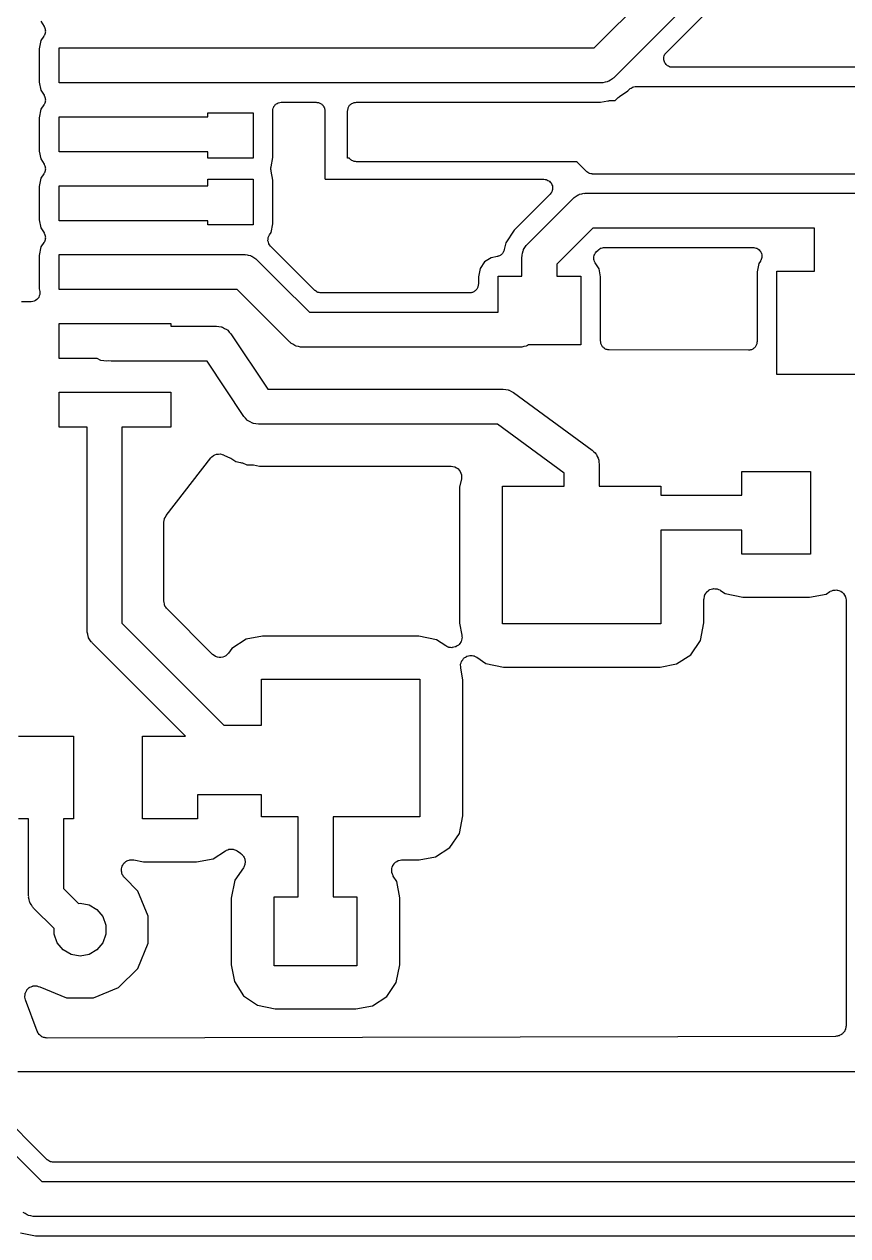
# Model space of a CAD drawing. Extents: x -5.1 to 32.6, y 0 to 32.2.
# Drawn here: x 8.55 to 14.53, y 6.48 to 15.27 of the extents above; entities that cross this region are included whole.
import ezdxf

# ---------------------------------------------------------------- set-up
doc = ezdxf.new("R2010")
doc.units = 0
doc.header["$MEASUREMENT"] = 0
doc.layers.add('BLACK', color=7, linetype='CONTINUOUS')

msp = doc.modelspace()

# ---------------------------------------------------------------- linework, layer by layer
at = {"layer": 'Black'}
for p, q in [((12.6862, 15.101), (14.0479, 16.4627)), ((14.203, 16.2586), (12.8286, 14.8842)), ((13.211, 15.069), (13.7444, 15.6024)), ((8.6682, 15.2956), (8.69239, 15.258)), ((8.69239, 15.258), (8.69392, 15.2544)), ((8.69392, 15.2544), (8.69623, 15.2512)), ((8.69623, 15.2512), (8.69816, 15.2443)), ((8.69816, 15.2443), (8.70092, 15.2377)), ((8.70092, 15.2377), (8.70111, 15.2338)), ((8.70111, 15.2338), (8.70218, 15.2299)), ((8.70218, 15.2299), (8.70164, 15.2228)), ((8.70164, 15.2228), (8.70198, 15.2157)), ((8.66993, 15.1564), (8.65742, 15.0946)), ((8.69142, 15.1879), (8.66993, 15.1564)), ((8.69305, 15.1915), (8.69142, 15.1879)), ((8.69545, 15.1946), (8.69305, 15.1915)), ((8.69757, 15.2014), (8.69545, 15.1946)), ((8.70051, 15.2079), (8.69757, 15.2014)), ((8.70081, 15.2119), (8.70051, 15.2079)), ((8.70198, 15.2157), (8.70081, 15.2119)), ((8.65742, 15.0946), (8.65742, 14.8529)), ((8.8011, 15.101), (9.6139, 15.101)), ((8.8011, 14.847), (8.8011, 15.101)), ((9.6139, 15.101), (12.6862, 15.101)), ((13.1933, 15.0351), (13.1962, 15.0429)), ((13.1962, 15.0429), (13.1983, 15.0509)), ((13.1983, 15.0509), (13.1999, 15.0532)), ((13.1999, 15.0532), (13.2009, 15.0558)), ((13.2009, 15.0558), (13.2062, 15.0622)), ((13.2062, 15.0622), (13.211, 15.069)), ((13.1926, 15.0296), (13.1933, 15.0323)), ((13.1933, 15.0214), (13.1926, 15.0296)), ((13.1933, 15.0323), (13.1933, 15.0351)), ((13.1933, 15.0131), (13.1933, 15.0214)), ((13.1943, 15.0105), (13.1933, 15.0131)), ((13.1945, 15.0077), (13.1943, 15.0105)), ((13.198, 15.0001), (13.1945, 15.0077)), ((13.2009, 14.9924), (13.198, 15.0001)), ((13.2027, 14.9902), (13.2009, 14.9924)), ((13.2039, 14.9877), (13.2027, 14.9902)), ((13.2097, 14.9818), (13.2039, 14.9877)), ((13.2151, 14.9755), (13.2097, 14.9818)), ((13.2175, 14.9741), (13.2151, 14.9755)), ((13.2195, 14.9721), (13.2175, 14.9741)), ((13.227, 14.9686), (13.2195, 14.9721)), ((13.2342, 14.9644), (13.227, 14.9686)), ((13.2369, 14.9639), (13.2342, 14.9644)), ((13.2394, 14.9628), (13.2369, 14.9639)), ((13.2477, 14.962), (13.2394, 14.9628)), ((13.2559, 14.9606), (13.2477, 14.962)), ((18.1474, 14.9606), (13.2559, 14.9606)), ((12.8061, 14.8684), (12.7925, 14.8589)), ((12.8204, 14.8767), (12.8061, 14.8684)), ((12.824, 14.881), (12.8204, 14.8767)), ((12.8286, 14.8842), (12.824, 14.881)), ((8.65742, 14.8529), (8.6682, 14.7956)), ((8.6682, 14.7956), (8.69239, 14.758)), ((9.2075, 14.847), (8.8011, 14.847)), ((12.7388, 14.847), (9.2075, 14.847)), ((12.7443, 14.848), (12.7388, 14.847)), ((12.7499, 14.8475), (12.7443, 14.848)), ((12.7659, 14.8518), (12.7499, 14.8475)), ((12.7822, 14.8547), (12.7659, 14.8518)), ((12.7871, 14.8575), (12.7822, 14.8547)), ((12.7925, 14.8589), (12.7871, 14.8575)), ((12.872, 14.7499), (12.9318, 14.7898)), ((12.9318, 14.7898), (12.9443, 14.8023)), ((12.9443, 14.8023), (12.9466, 14.8039)), ((12.9466, 14.8039), (12.9484, 14.806)), ((12.9484, 14.806), (12.9555, 14.8102)), ((12.9555, 14.8102), (12.9623, 14.8149)), ((12.9623, 14.8149), (12.965, 14.8157)), ((12.965, 14.8157), (12.9675, 14.8171)), ((12.9675, 14.8171), (12.9756, 14.8185)), ((12.9756, 14.8185), (12.9836, 14.8207)), ((12.9836, 14.8207), (12.9864, 14.8204)), ((12.9864, 14.8204), (12.9892, 14.8209)), ((12.9892, 14.8209), (18.1673, 14.8209)), ((8.69305, 14.6915), (8.69142, 14.6879)), ((8.69239, 14.758), (8.69392, 14.7544)), ((8.69545, 14.6946), (8.69305, 14.6915)), ((8.69392, 14.7544), (8.69623, 14.7512)), ((8.69757, 14.7014), (8.69545, 14.6946)), ((8.69623, 14.7512), (8.69816, 14.7443)), ((8.70051, 14.7079), (8.69757, 14.7014)), ((8.69816, 14.7443), (8.70092, 14.7377)), ((8.70081, 14.7119), (8.70051, 14.7079)), ((8.70198, 14.7157), (8.70081, 14.7119)), ((8.70092, 14.7377), (8.70111, 14.7338)), ((8.70111, 14.7338), (8.70218, 14.7299)), ((8.70218, 14.7299), (8.70164, 14.7228)), ((8.70164, 14.7228), (8.70198, 14.7157)), ((10.3673, 14.6837), (10.3741, 14.692)), ((10.3741, 14.692), (10.3744, 14.6922)), ((10.3744, 14.6922), (10.3746, 14.6924)), ((10.3746, 14.6924), (10.3839, 14.6978)), ((10.3839, 14.6978), (10.3931, 14.7032)), ((10.3931, 14.7032), (10.3934, 14.7033)), ((10.3934, 14.7033), (10.3937, 14.7035)), ((10.3937, 14.7035), (10.4042, 14.7053)), ((10.4042, 14.7053), (10.4147, 14.7073)), ((10.4147, 14.7073), (10.4151, 14.7072)), ((10.4151, 14.7072), (10.4155, 14.7073)), ((10.4155, 14.7073), (10.668, 14.7073)), ((10.668, 14.7073), (10.6735, 14.7063)), ((10.6735, 14.7063), (10.679, 14.7063)), ((10.679, 14.7063), (10.6842, 14.7044)), ((10.6842, 14.7044), (10.6897, 14.7035)), ((10.6897, 14.7035), (10.6945, 14.7007)), ((10.6945, 14.7007), (10.6997, 14.6988)), ((10.6997, 14.6988), (10.704, 14.6952)), ((10.704, 14.6952), (10.7088, 14.6924)), ((10.7088, 14.6924), (10.7124, 14.6882)), ((10.9157, 14.6882), (10.9193, 14.6924)), ((10.9193, 14.6924), (10.9241, 14.6952)), ((10.9241, 14.6952), (10.9284, 14.6988)), ((10.9284, 14.6988), (10.9336, 14.7007)), ((10.9336, 14.7007), (10.9384, 14.7035)), ((10.9384, 14.7035), (10.9439, 14.7044)), ((10.9439, 14.7044), (10.9491, 14.7063)), ((10.9491, 14.7063), (10.9546, 14.7063)), ((10.9546, 14.7063), (10.9601, 14.7073)), ((10.9601, 14.7073), (12.7325, 14.7073)), ((12.7325, 14.7073), (12.7867, 14.7181)), ((12.7867, 14.7181), (12.793, 14.7182)), ((12.793, 14.7182), (12.7991, 14.7193)), ((12.7991, 14.7193), (12.8333, 14.7193)), ((12.8333, 14.7193), (12.8394, 14.7205)), ((12.8394, 14.7205), (12.844, 14.7236)), ((12.844, 14.7236), (12.8624, 14.742)), ((12.8624, 14.742), (12.8675, 14.7456)), ((12.8675, 14.7456), (12.872, 14.7499)), ((8.66993, 14.6564), (8.65742, 14.5946)), ((8.69142, 14.6879), (8.66993, 14.6564)), ((9.8806, 14.601), (9.8806, 14.6304)), ((9.8806, 14.6304), (10.2108, 14.6304)), ((10.2108, 14.6304), (10.2108, 14.3002)), ((10.3528, 14.6541), (10.3529, 14.6545)), ((10.3529, 14.6434), (10.3528, 14.6541)), ((10.3529, 14.6548), (10.3566, 14.6649)), ((10.3529, 14.6545), (10.3529, 14.6548)), ((10.3529, 14.6328), (10.3529, 14.6434)), ((10.353, 14.6324), (10.3529, 14.6328)), ((10.3531, 14.6321), (10.353, 14.6324)), ((10.3545, 14.6245), (10.3531, 14.6321)), ((10.3545, 14.3066), (10.3545, 14.6245)), ((10.3566, 14.6649), (10.3601, 14.6749)), ((10.3601, 14.6749), (10.3603, 14.6752)), ((10.3603, 14.6752), (10.3605, 14.6755)), ((10.3605, 14.6755), (10.3673, 14.6837)), ((10.7124, 14.6882), (10.7166, 14.6846)), ((10.7166, 14.6846), (10.7194, 14.6798)), ((10.7194, 14.6798), (10.723, 14.6755)), ((10.723, 14.6755), (10.7249, 14.6703)), ((10.7249, 14.6703), (10.7277, 14.6655)), ((10.7277, 14.6655), (10.7286, 14.66)), ((10.7286, 14.66), (10.7305, 14.6548)), ((10.7305, 14.6548), (10.7305, 14.6493)), ((10.7305, 14.6493), (10.7315, 14.6438)), ((10.7315, 14.6438), (10.7315, 14.1542)), ((10.8966, 14.6438), (10.8976, 14.6493)), ((10.8966, 14.6304), (10.8966, 14.6438)), ((10.8966, 14.3002), (10.8966, 14.6304)), ((10.8976, 14.6548), (10.8995, 14.66)), ((10.8976, 14.6493), (10.8976, 14.6548)), ((10.8995, 14.66), (10.9004, 14.6655)), ((10.9004, 14.6655), (10.9032, 14.6703)), ((10.9032, 14.6703), (10.9051, 14.6755)), ((10.9051, 14.6755), (10.9087, 14.6798)), ((10.9087, 14.6798), (10.9115, 14.6846)), ((10.9115, 14.6846), (10.9157, 14.6882)), ((8.65742, 14.5946), (8.65742, 14.3529)), ((8.8011, 14.601), (9.6139, 14.601)), ((8.8011, 14.347), (8.8011, 14.601)), ((9.6139, 14.601), (9.8806, 14.601)), ((8.65742, 14.3529), (8.6682, 14.2956)), ((9.1313, 14.347), (8.8011, 14.347)), ((9.6139, 14.347), (9.1313, 14.347)), ((9.8806, 14.347), (9.6139, 14.347)), ((9.8806, 14.3002), (9.8806, 14.347)), ((8.6682, 14.2956), (8.69239, 14.258)), ((8.69239, 14.258), (8.69392, 14.2544)), ((8.69392, 14.2544), (8.69623, 14.2512)), ((8.69623, 14.2512), (8.69816, 14.2443)), ((10.2108, 14.3002), (9.8806, 14.3002)), ((10.3405, 14.2374), (10.3545, 14.3066)), ((10.9099, 14.3002), (10.8966, 14.3002)), ((10.9115, 14.2975), (10.9099, 14.3002)), ((10.9157, 14.2939), (10.9115, 14.2975)), ((10.9193, 14.2897), (10.9157, 14.2939)), ((10.9241, 14.2869), (10.9193, 14.2897)), ((10.9284, 14.2833), (10.9241, 14.2869)), ((10.9336, 14.2814), (10.9284, 14.2833)), ((10.9384, 14.2786), (10.9336, 14.2814)), ((10.9439, 14.2777), (10.9384, 14.2786)), ((10.9491, 14.2758), (10.9439, 14.2777)), ((10.9546, 14.2758), (10.9491, 14.2758)), ((10.9601, 14.2748), (10.9546, 14.2758)), ((12.5542, 14.2748), (10.9601, 14.2748)), ((12.5596, 14.2737), (12.5542, 14.2748)), ((12.5648, 14.2703), (12.5596, 14.2737)), ((12.6306, 14.2045), (12.5648, 14.2703)), ((8.69142, 14.1879), (8.66993, 14.1564)), ((8.69305, 14.1915), (8.69142, 14.1879)), ((8.69545, 14.1946), (8.69305, 14.1915)), ((8.69757, 14.2014), (8.69545, 14.1946)), ((8.70051, 14.2079), (8.69757, 14.2014)), ((8.69816, 14.2443), (8.70092, 14.2377)), ((8.70081, 14.2119), (8.70051, 14.2079)), ((8.70198, 14.2157), (8.70081, 14.2119)), ((8.70092, 14.2377), (8.70111, 14.2338)), ((8.70111, 14.2338), (8.70218, 14.2299)), ((8.70218, 14.2299), (8.70164, 14.2228)), ((8.70164, 14.2228), (8.70198, 14.2157)), ((10.3397, 14.2328), (10.3404, 14.2351)), ((10.3401, 14.2241), (10.3397, 14.2328)), ((10.3399, 14.2154), (10.3401, 14.2241)), ((10.3407, 14.2131), (10.3399, 14.2154)), ((10.3404, 14.2351), (10.3405, 14.2374)), ((10.3408, 14.2108), (10.3407, 14.2131)), ((10.3421, 14.2076), (10.3408, 14.2108)), ((10.3545, 14.1419), (10.3421, 14.2076)), ((12.6329, 14.2029), (12.6306, 14.2045)), ((12.6347, 14.2008), (12.6329, 14.2029)), ((12.6419, 14.1966), (12.6347, 14.2008)), ((12.6487, 14.1918), (12.6419, 14.1966)), ((12.6514, 14.1911), (12.6487, 14.1918)), ((12.6538, 14.1897), (12.6514, 14.1911)), ((12.6619, 14.1883), (12.6538, 14.1897)), ((12.67, 14.1861), (12.6619, 14.1883)), ((12.6728, 14.1864), (12.67, 14.1861)), ((12.6755, 14.1859), (12.6728, 14.1864)), ((16.364, 14.1859), (12.6755, 14.1859)), ((8.66993, 14.1564), (8.65742, 14.0946)), ((8.65742, 14.0946), (8.65742, 13.8529)), ((8.8011, 14.101), (9.6139, 14.101)), ((8.8011, 13.847), (8.8011, 14.101)), ((9.6139, 14.101), (9.8806, 14.101)), ((9.8806, 14.101), (9.8806, 14.1478)), ((9.8806, 14.1478), (10.2108, 14.1478)), ((10.2108, 14.1478), (10.2108, 13.8176)), ((10.3545, 13.824), (10.3545, 14.1419)), ((10.7315, 14.1542), (10.7326, 14.1487)), ((10.7326, 14.1487), (10.7374, 14.1478)), ((10.7374, 14.1478), (12.3219, 14.1478)), ((12.3219, 14.1478), (12.3301, 14.1464)), ((12.3301, 14.1464), (12.3384, 14.1456)), ((12.3384, 14.1456), (12.3409, 14.1445)), ((12.3409, 14.1445), (12.3436, 14.144)), ((12.3436, 14.144), (12.3508, 14.1398)), ((12.3508, 14.1398), (12.3583, 14.1363)), ((12.3583, 14.1363), (12.3603, 14.1343)), ((12.3603, 14.1343), (12.3627, 14.1329)), ((12.3627, 14.1329), (12.3681, 14.1266)), ((12.3681, 14.1266), (12.3739, 14.1207)), ((12.3739, 14.1207), (12.3751, 14.1182)), ((12.3751, 14.1182), (12.3769, 14.116)), ((12.3769, 14.116), (12.3798, 14.1083)), ((12.3798, 14.1083), (12.3833, 14.1007)), ((12.3833, 14.1007), (12.3835, 14.0979)), ((12.3835, 14.0979), (12.3845, 14.0953)), ((12.3845, 14.0953), (12.3845, 14.087)), ((12.3845, 14.087), (12.3852, 14.0788)), ((12.3852, 14.0788), (12.3845, 14.0761)), ((12.3845, 14.0761), (12.3845, 14.0733)), ((12.3668, 14.0394), (12.1055, 13.7781)), ((12.1999, 13.6749), (12.534, 14.009)), ((12.3716, 14.0462), (12.3668, 14.0394)), ((12.3769, 14.0526), (12.3716, 14.0462)), ((12.3779, 14.0552), (12.3769, 14.0526)), ((12.3795, 14.0575), (12.3779, 14.0552)), ((12.3816, 14.0655), (12.3795, 14.0575)), ((12.3845, 14.0733), (12.3816, 14.0655)), ((12.534, 14.009), (12.5386, 14.0122)), ((12.5386, 14.0122), (12.5422, 14.0165)), ((12.5422, 14.0165), (12.5565, 14.0248)), ((12.5565, 14.0248), (12.5701, 14.0343)), ((12.5701, 14.0343), (12.5755, 14.0357)), ((12.5755, 14.0357), (12.5804, 14.0385)), ((12.5804, 14.0385), (12.5967, 14.0414)), ((12.5967, 14.0414), (12.6127, 14.0457)), ((12.6127, 14.0457), (12.6183, 14.0452)), ((12.6183, 14.0452), (12.6238, 14.0462)), ((12.6238, 14.0462), (14.0716, 14.0462)), ((14.0716, 14.0462), (14.1224, 14.0462)), ((14.1224, 14.0462), (14.3891, 14.0462)), ((14.3891, 14.0462), (16.3703, 14.0462)), ((8.65742, 13.8529), (8.6682, 13.7956)), ((9.1313, 13.847), (8.8011, 13.847)), ((9.6139, 13.847), (9.1313, 13.847)), ((9.8806, 13.847), (9.6139, 13.847)), ((9.8806, 13.8176), (9.8806, 13.847)), ((10.2108, 13.8176), (9.8806, 13.8176)), ((10.342, 13.7622), (10.3545, 13.824)), ((8.6682, 13.7956), (8.69239, 13.758)), ((8.69239, 13.758), (8.69392, 13.7544)), ((8.69392, 13.7544), (8.69623, 13.7512)), ((8.69623, 13.7512), (8.69816, 13.7443)), ((8.69816, 13.7443), (8.70092, 13.7377)), ((8.70092, 13.7377), (8.70111, 13.7338)), ((8.70111, 13.7338), (8.70218, 13.7299)), ((8.70218, 13.7299), (8.70164, 13.7228)), ((8.70164, 13.7228), (8.70198, 13.7157)), ((10.3192, 13.7126), (10.32, 13.7232)), ((10.32, 13.7232), (10.3201, 13.7235)), ((10.3201, 13.7235), (10.3202, 13.7239)), ((10.3202, 13.7239), (10.3247, 13.7336)), ((10.3247, 13.7336), (10.3291, 13.7433)), ((10.3291, 13.7433), (10.342, 13.7622)), ((12.1055, 13.7781), (12.0445, 13.6867)), ((12.6764, 13.7922), (12.4167, 13.5325)), ((14.0716, 13.7922), (12.6764, 13.7922)), ((14.2868, 13.7922), (14.0716, 13.7922)), ((14.2868, 13.6278), (14.2868, 13.7922)), ((8.66993, 13.6564), (8.65742, 13.5946)), ((8.69142, 13.6879), (8.66993, 13.6564)), ((8.69305, 13.6915), (8.69142, 13.6879)), ((8.69545, 13.6946), (8.69305, 13.6915)), ((8.69757, 13.7014), (8.69545, 13.6946)), ((8.70051, 13.7079), (8.69757, 13.7014)), ((8.70081, 13.7119), (8.70051, 13.7079)), ((8.70198, 13.7157), (8.70081, 13.7119)), ((10.3182, 13.7019), (10.3192, 13.7126)), ((10.3183, 13.7016), (10.3182, 13.7019)), ((10.3183, 13.7012), (10.3183, 13.7016)), ((10.3212, 13.6909), (10.3183, 13.7012)), ((10.3239, 13.6806), (10.3212, 13.6909)), ((10.3242, 13.6803), (10.3239, 13.6806)), ((10.3243, 13.68), (10.3242, 13.6803)), ((10.3305, 13.6713), (10.3243, 13.68)), ((10.3366, 13.6626), (10.3305, 13.6713)), ((10.501, 13.4982), (10.3366, 13.6626)), ((12.0345, 13.6368), (12.0329, 13.6326)), ((12.0445, 13.6867), (12.0345, 13.6368)), ((12.1732, 13.6334), (12.1746, 13.6388)), ((12.1746, 13.6388), (12.1841, 13.6524)), ((12.1841, 13.6524), (12.1924, 13.6667)), ((12.1924, 13.6667), (12.1967, 13.6703)), ((12.1967, 13.6703), (12.1999, 13.6749)), ((12.7157, 13.6339), (12.718, 13.6355)), ((12.718, 13.6355), (12.7198, 13.6376)), ((12.7198, 13.6376), (12.7269, 13.6418)), ((12.7269, 13.6418), (12.7337, 13.6465)), ((12.7337, 13.6465), (12.7364, 13.6473)), ((12.7364, 13.6473), (12.7389, 13.6487)), ((12.7389, 13.6487), (12.747, 13.6501)), ((12.747, 13.6501), (12.755, 13.6523)), ((12.755, 13.6523), (12.7578, 13.652)), ((12.7578, 13.652), (12.7606, 13.6525)), ((12.7606, 13.6525), (13.8414, 13.6525)), ((13.8414, 13.6525), (13.8438, 13.6521)), ((13.8438, 13.6521), (13.8462, 13.6523)), ((13.8462, 13.6523), (13.8546, 13.6502)), ((13.8546, 13.6502), (13.8631, 13.6487)), ((13.8631, 13.6487), (13.8652, 13.6475)), ((13.8652, 13.6475), (13.8676, 13.6469)), ((13.8676, 13.6469), (13.8747, 13.642)), ((13.8747, 13.642), (13.8822, 13.6376)), ((13.8822, 13.6376), (13.8838, 13.6358)), ((13.8838, 13.6358), (13.8858, 13.6344)), ((8.65742, 13.5946), (8.65742, 13.3529)), ((8.8011, 13.347), (8.8011, 13.601)), ((8.8011, 13.601), (9.6139, 13.601)), ((9.6139, 13.601), (10.148, 13.601)), ((10.148, 13.601), (10.1535, 13.6)), ((10.1535, 13.6), (10.1591, 13.6005)), ((10.1591, 13.6005), (10.1751, 13.5962)), ((10.1751, 13.5962), (10.1914, 13.5933)), ((10.1914, 13.5933), (10.1963, 13.5905)), ((10.1963, 13.5905), (10.2017, 13.5891)), ((10.2017, 13.5891), (10.2153, 13.5796)), ((10.2153, 13.5796), (10.2296, 13.5713)), ((10.2296, 13.5713), (10.2332, 13.567)), ((10.2332, 13.567), (10.2378, 13.5638)), ((10.2378, 13.5638), (10.4022, 13.3994)), ((11.8904, 13.5474), (11.8585, 13.5007)), ((11.9383, 13.5782), (11.8904, 13.5474)), ((11.984, 13.5868), (11.9383, 13.5782)), ((11.9882, 13.5884), (11.984, 13.5868)), ((11.9927, 13.5891), (11.9882, 13.5884)), ((11.9985, 13.5922), (11.9927, 13.5891)), ((12.0046, 13.5946), (11.9985, 13.5922)), ((12.008, 13.5975), (12.0046, 13.5946)), ((12.012, 13.5997), (12.008, 13.5975)), ((12.0163, 13.6046), (12.012, 13.5997)), ((12.0214, 13.6089), (12.0163, 13.6046)), ((12.0236, 13.6129), (12.0214, 13.6089)), ((12.0265, 13.6163), (12.0236, 13.6129)), ((12.0289, 13.6224), (12.0265, 13.6163)), ((12.0322, 13.6282), (12.0289, 13.6224)), ((12.0329, 13.6326), (12.0322, 13.6282)), ((12.1627, 13.5851), (12.1637, 13.5906)), ((12.1627, 13.4453), (12.1627, 13.5851)), ((12.1632, 13.5962), (12.1675, 13.6122)), ((12.1637, 13.5906), (12.1632, 13.5962)), ((12.1675, 13.6122), (12.1704, 13.6285)), ((12.1704, 13.6285), (12.1732, 13.6334)), ((12.684, 13.5812), (12.6843, 13.5824)), ((12.6849, 13.5714), (12.684, 13.5812)), ((12.6843, 13.5837), (12.6872, 13.5931)), ((12.6843, 13.5824), (12.6843, 13.5837)), ((12.6853, 13.5617), (12.6849, 13.5714)), ((12.6858, 13.5605), (12.6853, 13.5617)), ((12.6859, 13.5593), (12.6858, 13.5605)), ((12.6901, 13.5504), (12.6859, 13.5593)), ((12.6872, 13.5931), (12.6897, 13.6025)), ((12.6897, 13.6025), (12.6904, 13.6036)), ((12.6939, 13.5413), (12.6901, 13.5504)), ((12.6904, 13.6036), (12.6908, 13.6048)), ((12.6908, 13.6048), (12.6967, 13.6126)), ((12.6967, 13.6126), (12.7024, 13.6206)), ((12.7024, 13.6206), (12.7157, 13.6339)), ((13.8938, 13.5532), (13.8826, 13.5368)), ((13.8858, 13.6344), (13.8908, 13.6274)), ((13.8908, 13.6274), (13.8964, 13.6207)), ((13.8948, 13.5554), (13.8938, 13.5532)), ((13.8964, 13.5572), (13.8948, 13.5554)), ((13.8964, 13.6207), (13.8972, 13.6185)), ((13.8993, 13.5654), (13.8964, 13.5572)), ((13.8972, 13.6185), (13.8986, 13.6165)), ((13.8986, 13.6165), (13.901, 13.6082)), ((13.9029, 13.5733), (13.8993, 13.5654)), ((13.901, 13.6082), (13.9039, 13.6)), ((13.9031, 13.5757), (13.9029, 13.5733)), ((13.9039, 13.578), (13.9031, 13.5757)), ((13.9039, 13.6), (13.9039, 13.5976)), ((13.9039, 13.5976), (13.9046, 13.5953)), ((13.9046, 13.5953), (13.9039, 13.5866)), ((13.9039, 13.5866), (13.9039, 13.578)), ((14.2868, 13.4814), (14.2868, 13.6278)), ((10.6583, 13.3409), (10.501, 13.4982)), ((10.501, 13.4982), (10.501, 13.4982)), ((11.8585, 13.5007), (11.846, 13.4389)), ((12.4167, 13.5325), (12.4167, 13.4453)), ((12.7226, 13.4967), (12.6939, 13.5413)), ((12.7334, 13.4394), (12.7226, 13.4967)), ((13.8826, 13.5368), (13.8701, 13.475)), ((13.8701, 13.475), (13.8701, 12.9693)), ((14.0138, 12.7314), (14.0138, 13.4814)), ((14.0138, 13.4814), (14.2868, 13.4814)), ((10.4022, 13.3994), (10.4022, 13.3994)), ((10.4022, 13.3994), (10.619, 13.1826)), ((11.8451, 13.3748), (11.8432, 13.3696)), ((11.846, 13.3858), (11.8451, 13.3803)), ((11.8451, 13.3803), (11.8451, 13.3748)), ((11.846, 13.4389), (11.846, 13.3858)), ((11.9897, 13.1826), (11.9897, 13.4453)), ((11.9897, 13.4453), (12.1627, 13.4453)), ((12.4167, 13.4453), (12.5897, 13.4453)), ((12.5897, 13.4453), (12.5897, 12.9453)), ((12.7334, 12.972), (12.7334, 13.4394)), ((8.65356, 13.2905), (8.64671, 13.2824)), ((8.65369, 13.2909), (8.65356, 13.2905)), ((8.65392, 13.2912), (8.65369, 13.2909)), ((8.65745, 13.3012), (8.65392, 13.2912)), ((8.65742, 13.3529), (8.66097, 13.334)), ((8.6611, 13.3113), (8.65745, 13.3012)), ((8.66097, 13.334), (8.66098, 13.3337)), ((8.66098, 13.3337), (8.6611, 13.3333)), ((8.6611, 13.3333), (8.6611, 13.3227)), ((8.6611, 13.3227), (8.66122, 13.312)), ((8.66122, 13.312), (8.6611, 13.3116)), ((8.6611, 13.3116), (8.6611, 13.3113)), ((9.2075, 13.347), (8.8011, 13.347)), ((9.6139, 13.347), (9.2075, 13.347)), ((10.0954, 13.347), (9.6139, 13.347)), ((10.2226, 13.2198), (10.0954, 13.347)), ((10.6606, 13.3393), (10.6583, 13.3409)), ((10.6624, 13.3372), (10.6606, 13.3393)), ((10.6695, 13.333), (10.6624, 13.3372)), ((10.6763, 13.3282), (10.6695, 13.333)), ((10.679, 13.3275), (10.6763, 13.3282)), ((10.6815, 13.3261), (10.679, 13.3275)), ((10.6896, 13.3247), (10.6815, 13.3261)), ((10.6976, 13.3225), (10.6896, 13.3247)), ((10.7004, 13.3228), (10.6976, 13.3225)), ((10.7032, 13.3223), (10.7004, 13.3228)), ((11.7825, 13.3223), (10.7032, 13.3223)), ((11.788, 13.3233), (11.7825, 13.3223)), ((11.7935, 13.3233), (11.788, 13.3233)), ((11.7988, 13.3252), (11.7935, 13.3233)), ((11.8042, 13.3261), (11.7988, 13.3252)), ((11.809, 13.3289), (11.8042, 13.3261)), ((11.8143, 13.3308), (11.809, 13.3289)), ((11.8185, 13.3344), (11.8143, 13.3308)), ((11.8233, 13.3372), (11.8185, 13.3344)), ((11.8269, 13.3414), (11.8233, 13.3372)), ((11.8312, 13.345), (11.8269, 13.3414)), ((11.8339, 13.3498), (11.8312, 13.345)), ((11.8375, 13.354), (11.8339, 13.3498)), ((11.8394, 13.3593), (11.8375, 13.354)), ((11.8422, 13.3641), (11.8394, 13.3593)), ((11.8432, 13.3696), (11.8422, 13.3641)), ((8.59857, 13.2588), (8.52807, 13.2588)), ((8.59893, 13.2589), (8.59857, 13.2588)), ((8.5993, 13.2588), (8.59893, 13.2589)), ((8.60984, 13.2608), (8.5993, 13.2588)), ((8.62029, 13.2626), (8.60984, 13.2608)), ((8.6206, 13.2628), (8.62029, 13.2626)), ((8.62097, 13.2629), (8.6206, 13.2628)), ((8.63021, 13.2684), (8.62097, 13.2629)), ((8.63938, 13.2737), (8.63021, 13.2684)), ((8.63962, 13.2739), (8.63938, 13.2737)), ((8.63994, 13.2741), (8.63962, 13.2739)), ((8.64671, 13.2824), (8.63994, 13.2741)), ((10.4766, 12.9658), (10.2226, 13.2198)), ((10.2226, 13.2198), (10.2226, 13.2198)), ((10.619, 13.1826), (11.9897, 13.1826)), ((8.8011, 12.847), (8.8011, 13.101)), ((8.8011, 13.101), (9.6139, 13.101)), ((9.6139, 13.101), (9.6139, 13.081)), ((9.6139, 13.081), (9.9441, 13.081)), ((9.9441, 13.081), (9.96185, 13.0779)), ((9.96185, 13.0779), (9.97977, 13.0759)), ((9.97977, 13.0759), (9.98347, 13.0741)), ((9.98347, 13.0741), (9.98754, 13.0733)), ((9.98754, 13.0733), (10.0031, 13.0643)), ((10.0031, 13.0643), (10.0193, 13.0563)), ((10.0193, 13.0563), (10.0222, 13.0534)), ((10.0222, 13.0534), (10.0257, 13.0513)), ((10.0257, 13.0513), (10.0373, 13.0375)), ((10.0373, 13.0375), (10.0498, 13.0244)), ((10.0498, 13.0244), (10.3169, 12.6238)), ((10.4812, 12.9626), (10.4766, 12.9658)), ((10.4848, 12.9583), (10.4812, 12.9626)), ((10.4991, 12.95), (10.4848, 12.9583)), ((10.5127, 12.9405), (10.4991, 12.95)), ((10.5181, 12.9391), (10.5127, 12.9405)), ((10.523, 12.9363), (10.5181, 12.9391)), ((10.5393, 12.9334), (10.523, 12.9363)), ((10.5553, 12.9291), (10.5393, 12.9334)), ((12.1771, 12.9334), (12.1611, 12.9291)), ((12.1934, 12.9363), (12.1771, 12.9334)), ((12.1983, 12.9391), (12.1934, 12.9363)), ((12.2037, 12.9405), (12.1983, 12.9391)), ((12.2105, 12.9453), (12.2037, 12.9405)), ((12.5897, 12.9453), (12.2105, 12.9453)), ((12.7343, 12.9666), (12.7334, 12.972)), ((12.7343, 12.9611), (12.7343, 12.9666)), ((12.7362, 12.9558), (12.7343, 12.9611)), ((12.7372, 12.9503), (12.7362, 12.9558)), ((12.7399, 12.9456), (12.7372, 12.9503)), ((12.7418, 12.9404), (12.7399, 12.9456)), ((12.7454, 12.9361), (12.7418, 12.9404)), ((12.7482, 12.9312), (12.7454, 12.9361)), ((12.7524, 12.9277), (12.7482, 12.9312)), ((13.858, 12.9332), (13.8553, 12.9285)), ((13.8615, 12.9374), (13.858, 12.9332)), ((13.8635, 12.9427), (13.8615, 12.9374)), ((13.8663, 12.9476), (13.8635, 12.9427)), ((13.8672, 12.953), (13.8663, 12.9476)), ((13.8691, 12.9581), (13.8672, 12.953)), ((13.8701, 12.9693), (13.8691, 12.9637)), ((13.8691, 12.9637), (13.8691, 12.9581)), ((9.07871, 12.847), (8.8011, 12.847)), ((9.10563, 12.8329), (9.07871, 12.847)), ((10.5609, 12.9296), (10.5553, 12.9291)), ((10.5664, 12.9286), (10.5609, 12.9296)), ((12.15, 12.9286), (10.5664, 12.9286)), ((12.1555, 12.9296), (12.15, 12.9286)), ((12.1611, 12.9291), (12.1555, 12.9296)), ((12.7559, 12.9235), (12.7524, 12.9277)), ((12.7608, 12.9206), (12.7559, 12.9235)), ((12.7651, 12.917), (12.7608, 12.9206)), ((12.7703, 12.9151), (12.7651, 12.917)), ((12.775, 12.9124), (12.7703, 12.9151)), ((12.7805, 12.9114), (12.775, 12.9124)), ((12.7859, 12.9095), (12.7805, 12.9114)), ((12.7913, 12.9095), (12.7859, 12.9095)), ((12.7967, 12.9085), (12.7913, 12.9095)), ((13.8064, 12.9058), (12.7967, 12.9085)), ((13.812, 12.9068), (13.8064, 12.9058)), ((13.8176, 12.9068), (13.812, 12.9068)), ((13.8228, 12.9086), (13.8176, 12.9068)), ((13.8282, 12.9096), (13.8228, 12.9086)), ((13.8331, 12.9124), (13.8282, 12.9096)), ((13.8384, 12.9143), (13.8331, 12.9124)), ((13.8426, 12.9178), (13.8384, 12.9143)), ((13.8473, 12.9205), (13.8426, 12.9178)), ((13.8509, 12.9248), (13.8473, 12.9205)), ((13.8553, 12.9285), (13.8509, 12.9248)), ((9.14935, 12.8271), (9.10563, 12.8329)), ((9.16333, 12.8302), (9.14935, 12.8271)), ((9.1788, 12.827), (9.16333, 12.8302)), ((9.18045, 12.8273), (9.1788, 12.827)), ((9.1821, 12.827), (9.18045, 12.8273)), ((9.87613, 12.827), (9.1821, 12.827)), ((10.1432, 12.4264), (9.87613, 12.827)), ((14.8138, 12.7314), (14.0138, 12.7314)), ((8.8011, 12.347), (8.8011, 12.601)), ((8.8011, 12.601), (9.6139, 12.601)), ((9.6139, 12.601), (9.6139, 12.347)), ((10.3169, 12.6238), (12.0269, 12.6238)), ((12.0269, 12.6238), (12.0446, 12.6207)), ((12.0446, 12.6207), (12.0624, 12.6187)), ((12.0624, 12.6187), (12.0662, 12.6169)), ((12.0662, 12.6169), (12.0703, 12.6161)), ((12.0703, 12.6161), (12.0859, 12.6072)), ((12.0859, 12.6072), (12.102, 12.5992)), ((12.102, 12.5992), (12.6722, 12.1814)), ((10.1557, 12.4133), (10.1432, 12.4264)), ((10.1673, 12.3995), (10.1557, 12.4133)), ((9.0043, 12.347), (8.8011, 12.347)), ((9.0043, 10.8712), (9.0043, 12.347)), ((9.6139, 12.347), (9.2583, 12.347)), ((9.2583, 12.347), (9.2583, 10.9238)), ((10.1708, 12.3974), (10.1673, 12.3995)), ((10.1737, 12.3945), (10.1708, 12.3974)), ((10.1898, 12.3865), (10.1737, 12.3945)), ((10.2055, 12.3775), (10.1898, 12.3865)), ((10.2095, 12.3767), (10.2055, 12.3775)), ((10.2132, 12.3749), (10.2095, 12.3767)), ((10.2311, 12.3729), (10.2132, 12.3749)), ((10.2489, 12.3698), (10.2311, 12.3729)), ((11.9854, 12.3698), (10.2489, 12.3698)), ((12.4701, 12.0146), (11.9854, 12.3698)), ((9.9116, 12.1319), (9.91972, 12.14)), ((9.91972, 12.14), (9.92136, 12.1408)), ((9.92136, 12.1408), (9.92269, 12.142)), ((9.92269, 12.142), (9.93331, 12.1464)), ((9.93331, 12.1464), (9.94371, 12.1512)), ((9.94371, 12.1512), (9.94551, 12.1514)), ((9.94551, 12.1514), (9.94719, 12.152)), ((9.94719, 12.152), (9.95865, 12.1525)), ((9.95865, 12.1525), (9.97008, 12.1535)), ((9.97008, 12.1535), (9.97183, 12.153)), ((9.97183, 12.153), (9.97363, 12.1531)), ((9.97363, 12.1531), (9.98454, 12.1496)), ((9.98454, 12.1496), (9.99564, 12.1466)), ((9.99564, 12.1466), (9.99712, 12.1456)), ((9.99712, 12.1456), (9.99883, 12.145)), ((9.99883, 12.145), (10.0026, 12.1421)), ((10.0026, 12.1421), (10.0419, 12.1258)), ((12.6722, 12.1814), (12.6827, 12.1704)), ((12.6827, 12.1704), (12.6944, 12.1606)), ((12.6944, 12.1606), (12.6979, 12.1546)), ((12.6979, 12.1546), (12.7027, 12.1496)), ((12.7027, 12.1496), (12.7088, 12.1356)), ((9.57905, 11.7057), (9.90311, 12.1242)), ((9.90311, 12.1242), (9.9116, 12.1319)), ((10.0419, 12.1258), (10.0482, 12.1218)), ((10.0482, 12.1218), (10.055, 12.1188)), ((10.055, 12.1188), (10.0842, 12.0992)), ((10.0842, 12.0992), (10.1182, 12.0925)), ((10.1182, 12.0925), (10.1252, 12.0898)), ((10.1252, 12.0898), (10.1325, 12.0881)), ((10.1325, 12.0881), (10.1645, 12.0748)), ((10.1645, 12.0748), (10.1996, 12.0748)), ((10.1996, 12.0748), (10.207, 12.0735)), ((10.207, 12.0735), (10.2144, 12.0733)), ((10.2144, 12.0733), (10.2564, 12.065)), ((10.2564, 12.065), (11.6478, 12.065)), ((11.6478, 12.065), (11.6488, 12.0648)), ((11.6488, 12.0648), (11.6497, 12.065)), ((11.6497, 12.065), (11.6618, 12.0625)), ((11.6618, 12.0625), (11.6739, 12.0604)), ((11.6739, 12.0604), (11.6747, 12.0599)), ((11.6747, 12.0599), (11.6757, 12.0597)), ((11.6757, 12.0597), (11.6861, 12.0533)), ((11.6861, 12.0533), (11.6968, 12.0472)), ((12.7088, 12.1356), (12.7164, 12.1224)), ((12.7164, 12.1224), (12.7176, 12.1156)), ((12.7176, 12.1156), (12.7205, 12.1092)), ((12.7205, 12.1092), (12.7215, 12.094)), ((12.7215, 12.094), (12.7241, 12.079)), ((12.7241, 12.079), (12.7241, 11.9188)), ((11.6968, 12.0472), (11.6974, 12.0464)), ((11.6974, 12.0464), (11.6982, 12.0459)), ((11.6982, 12.0459), (11.7059, 12.0363)), ((11.7059, 12.0363), (11.7138, 12.0269)), ((11.7225, 11.9737), (11.7098, 11.9112)), ((11.7138, 12.0269), (11.7141, 12.026)), ((11.7141, 12.026), (11.7147, 12.0252)), ((11.7147, 12.0252), (11.7187, 12.0136)), ((11.7187, 12.0136), (11.7229, 12.002)), ((11.7229, 11.9756), (11.7225, 11.9747)), ((11.7225, 11.9747), (11.7225, 11.9737)), ((11.7229, 12.002), (11.7229, 12.0011)), ((11.7229, 12.0011), (11.7232, 12.0001)), ((11.7232, 12.0001), (11.7229, 11.9878)), ((11.7229, 11.9878), (11.7229, 11.9756)), ((12.4701, 11.9188), (12.4701, 12.0146)), ((13.7581, 11.853), (13.7581, 12.026)), ((13.7581, 12.026), (14.2581, 12.026)), ((14.2581, 12.026), (14.2581, 11.426)), ((11.7098, 11.9112), (11.7098, 10.9259)), ((12.0221, 10.9188), (12.0221, 11.9188)), ((12.0221, 11.9188), (12.4701, 11.9188)), ((12.7241, 11.9188), (13.1721, 11.9188)), ((13.1721, 11.9188), (13.1721, 11.853)), ((13.1721, 11.853), (13.7581, 11.853)), ((9.57357, 11.6953), (9.57905, 11.7057)), ((9.5631, 11.659), (9.56514, 11.6706)), ((9.5631, 11.0816), (9.5631, 11.659)), ((9.56514, 11.6706), (9.56673, 11.6822)), ((9.56673, 11.6822), (9.56743, 11.6836)), ((9.56743, 11.6836), (9.56769, 11.6851)), ((9.56769, 11.6851), (9.57357, 11.6953)), ((13.7581, 11.599), (13.1721, 11.599)), ((13.1721, 11.599), (13.1721, 10.9188)), ((13.7581, 11.426), (13.7581, 11.599)), ((14.2581, 11.426), (13.7581, 11.426)), ((13.5376, 11.1713), (13.5473, 11.1749)), ((13.5473, 11.1749), (13.5502, 11.1749)), ((13.5502, 11.1749), (13.5531, 11.1757)), ((13.5531, 11.1757), (13.5634, 11.1749)), ((13.5634, 11.1749), (13.5738, 11.1749)), ((13.5738, 11.1749), (13.5765, 11.1739)), ((13.5765, 11.1739), (13.5794, 11.1737)), ((13.5794, 11.1737), (13.5889, 11.1694)), ((13.4844, 11.0998), (13.4849, 11.1027)), ((13.4844, 10.9264), (13.4844, 11.0998)), ((13.4846, 11.1056), (13.4872, 11.1157)), ((13.4849, 11.1027), (13.4846, 11.1056)), ((13.4872, 11.1157), (13.489, 11.1259)), ((13.489, 11.1259), (13.4904, 11.1284)), ((13.4904, 11.1284), (13.4911, 11.1313)), ((13.4911, 11.1313), (13.497, 11.1398)), ((13.497, 11.1398), (13.5022, 11.1488)), ((13.5022, 11.1488), (13.5044, 11.1507)), ((13.5044, 11.1507), (13.5061, 11.1531)), ((13.5061, 11.1531), (13.5145, 11.1592)), ((13.5145, 11.1592), (13.5225, 11.1658)), ((13.5225, 11.1658), (13.5252, 11.1668)), ((13.5252, 11.1668), (13.5276, 11.1685)), ((13.5276, 11.1685), (13.5376, 11.1713)), ((13.5889, 11.1694), (13.5987, 11.1658)), ((13.5987, 11.1658), (13.6009, 11.164)), ((13.6009, 11.164), (13.6036, 11.1628)), ((13.6036, 11.1628), (13.6372, 11.1398)), ((13.6372, 11.1398), (13.7657, 11.1137)), ((13.7657, 11.1137), (14.251, 11.1137)), ((14.251, 11.1137), (14.3706, 11.1362)), ((14.3706, 11.1362), (14.3987, 11.1543)), ((14.3987, 11.1543), (14.4004, 11.155)), ((14.4004, 11.155), (14.4018, 11.1562)), ((14.4018, 11.1562), (14.4125, 11.1601)), ((14.4125, 11.1601), (14.4231, 11.1646)), ((14.4231, 11.1646), (14.4249, 11.1646)), ((14.4249, 11.1646), (14.4267, 11.1653)), ((14.4267, 11.1653), (14.4381, 11.1653)), ((14.4381, 11.1653), (14.4495, 11.1658)), ((14.4495, 11.1658), (14.4513, 11.1653)), ((14.4513, 11.1653), (14.4531, 11.1653)), ((14.4531, 11.1653), (14.4639, 11.1614)), ((14.4639, 11.1614), (14.4748, 11.158)), ((14.4748, 11.158), (14.4763, 11.1569)), ((14.4763, 11.1569), (14.478, 11.1562)), ((14.478, 11.1562), (14.4868, 11.1489)), ((14.4868, 11.1489), (14.4958, 11.142)), ((14.4958, 11.142), (14.4968, 11.1404)), ((14.4968, 11.1404), (14.4983, 11.1392)), ((14.4983, 11.1392), (14.504, 11.1293)), ((14.504, 11.1293), (14.5102, 11.1197)), ((14.5102, 11.1197), (14.5106, 11.1179)), ((14.5106, 11.1179), (14.5115, 11.1163)), ((14.5115, 11.1163), (14.5135, 11.105)), ((14.5135, 11.105), (14.516, 11.0939)), ((14.516, 11.0939), (14.5158, 11.0921)), ((14.5158, 11.0921), (14.5161, 11.0902)), ((14.5161, 11.0902), (14.5161, 8.00084)), ((9.56368, 11.0783), (9.5631, 11.0816)), ((9.56339, 11.075), (9.56368, 11.0783)), ((9.56597, 11.0654), (9.56339, 11.075)), ((9.56769, 11.0556), (9.56597, 11.0654)), ((9.56937, 11.0527), (9.56769, 11.0556)), ((9.57024, 11.0494), (9.56937, 11.0527)), ((9.57595, 11.0413), (9.57024, 11.0494)), ((9.58093, 11.0326), (9.57595, 11.0413)), ((9.58349, 11.0305), (9.58093, 11.0326)), ((9.58542, 11.0277), (9.58349, 11.0305)), ((9.91587, 10.6973), (9.58542, 11.0277)), ((9.2583, 10.9238), (9.99671, 10.1854)), ((11.7098, 10.9259), (11.7265, 10.8372)), ((13.1721, 10.9188), (12.0221, 10.9188)), ((13.4583, 10.7979), (13.4844, 10.9264)), ((9.00527, 10.8657), (9.0043, 10.8712)), ((9.00478, 10.8601), (9.00527, 10.8657)), ((9.00908, 10.8441), (9.00478, 10.8601)), ((9.01196, 10.8278), (9.00908, 10.8441)), ((9.01475, 10.8229), (9.01196, 10.8278)), ((9.0162, 10.8175), (9.01475, 10.8229)), ((10.2792, 10.8311), (10.1596, 10.8086)), ((11.4145, 10.8311), (10.2792, 10.8311)), ((11.543, 10.805), (11.4145, 10.8311)), ((11.7265, 10.8372), (11.7266, 10.8272)), ((11.7266, 10.8272), (11.7276, 10.8173)), ((9.02571, 10.8039), (9.0162, 10.8175)), ((9.03401, 10.7896), (9.02571, 10.8039)), ((9.03829, 10.786), (9.03401, 10.7896)), ((9.0415, 10.7814), (9.03829, 10.786)), ((9.71849, 10.1044), (9.0415, 10.7814)), ((10.0554, 10.7415), (10.0327, 10.7082)), ((10.1596, 10.8086), (10.0554, 10.7415)), ((11.6087, 10.7602), (11.543, 10.805)), ((11.6177, 10.7561), (11.6087, 10.7602)), ((11.6264, 10.7512), (11.6177, 10.7561)), ((11.6297, 10.7506), (11.6264, 10.7512)), ((11.6328, 10.7493), (11.6297, 10.7506)), ((11.6427, 10.7485), (11.6328, 10.7493)), ((11.6525, 10.7469), (11.6427, 10.7485)), ((11.6558, 10.7475), (11.6525, 10.7469)), ((11.6592, 10.7473), (11.6558, 10.7475)), ((11.6687, 10.7499), (11.6592, 10.7473)), ((11.6785, 10.7518), (11.6687, 10.7499)), ((11.6814, 10.7535), (11.6785, 10.7518)), ((11.6846, 10.7544), (11.6814, 10.7535)), ((11.6927, 10.7602), (11.6846, 10.7544)), ((11.7013, 10.7653), (11.6927, 10.7602)), ((11.7034, 10.7679), (11.7013, 10.7653)), ((11.7061, 10.7698), (11.7034, 10.7679)), ((11.7118, 10.778), (11.7061, 10.7698)), ((11.7181, 10.7857), (11.7118, 10.778)), ((11.7192, 10.7889), (11.7181, 10.7857)), ((11.7211, 10.7917), (11.7192, 10.7889)), ((11.7235, 10.8013), (11.7211, 10.7917)), ((11.7268, 10.8107), (11.7235, 10.8013)), ((11.7276, 10.8173), (11.7268, 10.8141)), ((11.7268, 10.8141), (11.7268, 10.8107)), ((13.3888, 10.6961), (13.4583, 10.7979)), ((9.91623, 10.697), (9.91587, 10.6973)), ((9.91649, 10.6967), (9.91623, 10.697)), ((9.927, 10.6895), (9.91649, 10.6967)), ((9.93754, 10.6821), (9.927, 10.6895)), ((9.93797, 10.682), (9.93754, 10.6821)), ((9.93834, 10.6817), (9.93797, 10.682)), ((9.95068, 10.6786), (9.93834, 10.6817)), ((9.96311, 10.6753), (9.95068, 10.6786)), ((9.96355, 10.6753), (9.96311, 10.6753)), ((9.96398, 10.6752), (9.96355, 10.6753)), ((9.97674, 10.6765), (9.96398, 10.6752)), ((9.98947, 10.6776), (9.97674, 10.6765)), ((9.98987, 10.6778), (9.98947, 10.6776)), ((9.99031, 10.6778), (9.98987, 10.6778)), ((10.0019, 10.6834), (9.99031, 10.6778)), ((10.0135, 10.6888), (10.0019, 10.6834)), ((10.0138, 10.6891), (10.0135, 10.6888)), ((10.0142, 10.6893), (10.0138, 10.6891)), ((10.0232, 10.6985), (10.0142, 10.6893)), ((10.0322, 10.7075), (10.0232, 10.6985)), ((10.0324, 10.7079), (10.0322, 10.7075)), ((10.0327, 10.7082), (10.0324, 10.7079)), ((11.7207, 10.6363), (11.7231, 10.6459)), ((11.7231, 10.6459), (11.725, 10.6487)), ((11.725, 10.6487), (11.7261, 10.6519)), ((11.7261, 10.6519), (11.7324, 10.6596)), ((11.7324, 10.6596), (11.7381, 10.6678)), ((11.7381, 10.6678), (11.7408, 10.6697)), ((11.7408, 10.6697), (11.7429, 10.6723)), ((11.7429, 10.6723), (11.7515, 10.6774)), ((11.7515, 10.6774), (11.7596, 10.6832)), ((11.7596, 10.6832), (11.7628, 10.6841)), ((11.7628, 10.6841), (11.7657, 10.6858)), ((11.7657, 10.6858), (11.7755, 10.6877)), ((11.7755, 10.6877), (11.785, 10.6903)), ((11.785, 10.6903), (11.7884, 10.6901)), ((11.7884, 10.6901), (11.7917, 10.6907)), ((11.7917, 10.6907), (11.8015, 10.6891)), ((11.8015, 10.6891), (11.8114, 10.6883)), ((11.8114, 10.6883), (11.8145, 10.687)), ((11.8145, 10.687), (11.8178, 10.6864)), ((11.8178, 10.6864), (11.8265, 10.6815)), ((11.8265, 10.6815), (11.8355, 10.6774)), ((11.8355, 10.6774), (11.9012, 10.6326)), ((13.2846, 10.629), (13.3888, 10.6961)), ((11.7166, 10.6203), (11.7174, 10.6235)), ((11.7176, 10.6104), (11.7166, 10.6203)), ((11.7174, 10.6269), (11.7207, 10.6363)), ((11.7174, 10.6235), (11.7174, 10.6269)), ((11.7177, 10.6004), (11.7176, 10.6104)), ((11.7344, 10.5117), (11.7177, 10.6004)), ((11.9012, 10.6326), (12.0297, 10.6065)), ((12.0297, 10.6065), (13.165, 10.6065)), ((13.165, 10.6065), (13.2846, 10.629)), ((10.2721, 10.1854), (10.2721, 10.5188)), ((10.2721, 10.5188), (11.4221, 10.5188)), ((11.4221, 10.5188), (11.4221, 9.5188)), ((11.7344, 9.52644), (11.7344, 10.5117)), ((9.99671, 10.1854), (10.2721, 10.1854)), ((8.71517, 7.029), (5.7028, 10.0414)), ((8.5067, 10.1044), (8.9067, 10.1044)), ((8.9067, 10.1044), (8.9067, 9.5044)), ((9.4067, 9.5044), (9.4067, 10.1044)), ((9.4067, 10.1044), (9.71849, 10.1044)), ((5.5445, 10.0021), (8.67591, 6.8707)), ((10.2721, 9.6774), (9.8067, 9.6774)), ((9.8067, 9.6774), (9.8067, 9.5044)), ((10.2721, 9.5188), (10.2721, 9.6774)), ((8.5797, 9.5044), (8.5067, 9.5044)), ((8.5797, 8.9463), (8.5797, 9.5044)), ((8.9067, 9.5044), (8.8337, 9.5044)), ((8.8337, 9.5044), (8.8337, 8.99891)), ((9.8067, 9.5044), (9.4067, 9.5044)), ((10.5371, 9.5188), (10.2721, 9.5188)), ((10.5371, 8.9368), (10.5371, 9.5188)), ((11.4221, 9.5188), (10.7911, 9.5188)), ((10.7911, 9.5188), (10.7911, 8.9368)), ((11.7083, 9.39791), (11.7344, 9.52644)), ((11.6388, 9.29608), (11.7083, 9.39791)), ((9.91917, 9.21464), (10.0097, 9.27288)), ((10.0097, 9.27288), (10.0141, 9.27472)), ((10.0141, 9.27472), (10.0179, 9.27749)), ((10.0179, 9.27749), (10.0262, 9.2798)), ((10.0262, 9.2798), (10.0341, 9.28312)), ((10.0341, 9.28312), (10.0388, 9.28335)), ((10.0388, 9.28335), (10.0434, 9.28463)), ((10.0434, 9.28463), (10.052, 9.28398)), ((10.052, 9.28398), (10.0605, 9.28439)), ((10.0605, 9.28439), (10.0651, 9.28299)), ((10.0651, 9.28299), (10.0698, 9.28263)), ((10.0698, 9.28263), (10.0776, 9.27909)), ((10.0776, 9.27909), (10.0858, 9.27655)), ((10.0858, 9.27655), (10.0896, 9.27367)), ((10.0896, 9.27367), (10.0939, 9.27172)), ((10.0939, 9.27172), (10.1197, 9.25406)), ((10.1197, 9.25406), (10.1245, 9.2494)), ((10.1245, 9.2494), (10.13, 9.24564)), ((10.13, 9.24564), (10.1339, 9.24023)), ((10.1339, 9.24023), (10.1387, 9.23556)), ((11.5346, 9.22904), (11.6388, 9.29608)), ((9.25537, 9.1423), (9.25617, 9.1513)), ((9.25617, 9.1513), (9.25798, 9.15518)), ((9.25798, 9.15518), (9.25883, 9.15938)), ((9.25883, 9.15938), (9.26355, 9.16709)), ((9.26355, 9.16709), (9.26737, 9.17528)), ((9.26737, 9.17528), (9.2704, 9.1783)), ((9.2704, 9.1783), (9.27264, 9.18196)), ((9.27264, 9.18196), (9.27971, 9.18759)), ((9.27971, 9.18759), (9.2861, 9.19398)), ((9.2861, 9.19398), (9.28998, 9.19578)), ((9.28998, 9.19578), (9.29333, 9.19845)), ((9.29333, 9.19845), (9.3019, 9.20133)), ((9.3019, 9.20133), (9.3101, 9.20514)), ((9.3101, 9.20514), (9.31436, 9.20551)), ((9.31436, 9.20551), (9.31842, 9.20687)), ((9.31842, 9.20687), (9.32746, 9.20664)), ((9.32746, 9.20664), (9.33646, 9.20742)), ((9.33646, 9.20742), (9.3406, 9.20631)), ((9.3406, 9.20631), (9.34488, 9.2062)), ((9.34488, 9.2062), (9.41434, 9.19214)), ((9.41434, 9.19214), (9.79959, 9.19214)), ((9.79959, 9.19214), (9.91917, 9.21464)), ((10.1387, 9.23556), (10.1416, 9.22955)), ((10.1424, 9.15423), (10.1397, 9.14816)), ((10.1416, 9.22955), (10.1454, 9.22414)), ((10.1462, 9.15974), (10.1424, 9.15423)), ((10.1454, 9.22414), (10.1472, 9.21772)), ((10.1478, 9.16619), (10.1462, 9.15974)), ((10.1472, 9.21772), (10.1501, 9.21171)), ((10.1506, 9.17227), (10.1478, 9.16619)), ((10.1501, 9.21171), (10.1508, 9.20507)), ((10.1511, 9.17892), (10.1506, 9.17227)), ((10.1508, 9.20507), (10.1526, 9.19866)), ((10.1527, 9.18537), (10.1511, 9.17892)), ((10.1526, 9.19866), (10.1521, 9.19201)), ((10.1521, 9.19201), (10.1527, 9.18537)), ((11.2173, 9.14357), (11.2212, 9.1543)), ((11.2212, 9.1543), (11.2246, 9.16521)), ((11.2246, 9.16521), (11.2257, 9.16669)), ((11.2257, 9.16669), (11.2263, 9.16844)), ((11.2263, 9.16844), (11.2337, 9.17719)), ((11.2337, 9.17719), (11.2406, 9.18628)), ((11.2406, 9.18628), (11.2421, 9.18728)), ((11.2421, 9.18728), (11.2433, 9.18871)), ((11.2433, 9.18871), (11.2532, 9.19443)), ((11.2532, 9.19443), (11.2628, 9.2006)), ((11.2628, 9.2006), (11.2646, 9.20101)), ((11.2646, 9.20101), (11.2663, 9.20194)), ((11.2663, 9.20194), (11.2775, 9.20393)), ((11.2775, 9.20393), (11.2886, 9.20645)), ((11.2886, 9.20645), (11.2905, 9.20621)), ((11.2905, 9.20621), (11.2923, 9.20654)), ((11.2923, 9.20654), (11.415, 9.20654)), ((11.415, 9.20654), (11.5346, 9.22904)), ((9.25358, 9.13344), (9.25537, 9.1423)), ((9.25421, 9.12921), (9.25358, 9.13344)), ((9.25384, 9.12494), (9.25421, 9.12921)), ((9.25617, 9.1162), (9.25384, 9.12494)), ((9.25751, 9.10727), (9.25617, 9.1162)), ((9.25956, 9.10351), (9.25751, 9.10727)), ((9.26066, 9.09937), (9.25956, 9.10351)), ((9.26584, 9.09196), (9.26066, 9.09937)), ((9.27016, 9.08403), (9.26584, 9.09196)), ((9.27337, 9.08119), (9.27016, 9.08403)), ((9.27582, 9.07768), (9.27337, 9.08119)), ((9.37364, 8.9797), (9.27582, 9.07768)), ((10.1397, 9.14816), (10.0779, 9.05768)), ((11.2167, 9.13994), (11.2173, 9.14171)), ((11.2173, 9.12851), (11.2167, 9.13994)), ((11.2173, 9.14171), (11.2173, 9.14357)), ((11.2173, 9.1171), (11.2173, 9.12851)), ((11.2179, 9.11536), (11.2173, 9.1171)), ((11.218, 9.11351), (11.2179, 9.11536)), ((11.2224, 9.10296), (11.218, 9.11351)), ((11.2263, 9.09224), (11.2224, 9.10296)), ((11.2275, 9.09081), (11.2263, 9.09224)), ((11.2282, 9.0891), (11.2275, 9.09081)), ((11.2539, 9.04927), (11.2282, 9.0891)), ((8.8337, 8.99891), (8.94362, 8.88899)), ((9.44889, 8.79759), (9.37364, 8.9797)), ((10.0779, 9.05768), (10.0518, 8.92916)), ((11.2764, 8.92969), (11.2539, 9.04927)), ((8.58067, 8.9408), (8.5797, 8.9463)), ((8.58018, 8.93523), (8.58067, 8.9408)), ((8.58448, 8.9192), (8.58018, 8.93523)), ((8.58736, 8.90286), (8.58448, 8.9192)), ((8.59015, 8.89802), (8.58736, 8.90286)), ((8.5916, 8.89263), (8.59015, 8.89802)), ((8.60111, 8.87904), (8.5916, 8.89263)), ((8.94362, 8.88899), (8.9535, 8.89073)), ((8.9535, 8.89073), (9.0189, 8.8792)), ((10.0518, 8.92916), (10.0518, 8.44391)), ((10.3641, 8.4368), (10.3641, 8.9368)), ((10.3641, 8.9368), (10.5371, 8.9368)), ((10.7911, 8.9368), (10.9641, 8.9368)), ((10.9641, 8.9368), (10.9641, 8.4368)), ((11.2764, 8.44444), (11.2764, 8.92969)), ((8.60941, 8.86467), (8.60111, 8.87904)), ((8.61369, 8.86107), (8.60941, 8.86467)), ((8.6169, 8.8565), (8.61369, 8.86107)), ((8.76518, 8.70822), (8.6169, 8.8565)), ((9.0189, 8.8792), (9.07642, 8.84599)), ((9.07642, 8.84599), (9.11911, 8.79511)), ((9.44871, 8.60055), (9.44889, 8.79759)), ((9.11911, 8.79511), (9.14182, 8.73271)), ((9.14182, 8.73271), (9.14182, 8.66629)), ((8.76518, 8.66629), (8.76518, 8.70822)), ((8.78789, 8.60389), (8.76518, 8.66629)), ((9.14182, 8.66629), (9.11911, 8.60389)), ((8.83058, 8.55301), (8.78789, 8.60389)), ((8.8881, 8.5198), (8.83058, 8.55301)), ((9.07642, 8.55301), (9.0189, 8.5198)), ((9.11911, 8.60389), (9.07642, 8.55301)), ((9.37315, 8.41857), (9.44871, 8.60055)), ((8.9535, 8.50827), (8.8881, 8.5198)), ((9.0189, 8.5198), (8.9535, 8.50827)), ((9.2337, 8.27936), (9.37315, 8.41857)), ((10.0518, 8.44391), (10.0743, 8.32433)), ((10.9641, 8.4368), (10.3641, 8.4368)), ((11.2503, 8.31591), (11.2764, 8.44444)), ((8.56965, 8.26447), (8.57754, 8.27124)), ((8.57754, 8.27124), (8.5849, 8.27858)), ((8.5849, 8.27858), (8.58754, 8.2798)), ((8.58754, 8.2798), (8.58974, 8.28169)), ((8.58974, 8.28169), (8.59947, 8.28535)), ((8.59947, 8.28535), (8.6089, 8.28974)), ((8.6089, 8.28974), (8.6118, 8.28998)), ((8.6118, 8.28998), (8.61451, 8.29101)), ((8.61451, 8.29101), (8.6249, 8.29111)), ((8.6249, 8.29111), (8.63527, 8.29201)), ((8.63527, 8.29201), (8.63807, 8.29125)), ((8.63807, 8.29125), (8.64098, 8.29128)), ((8.64098, 8.29128), (8.65078, 8.28783)), ((8.65078, 8.28783), (8.66082, 8.28513)), ((8.66082, 8.28513), (8.66222, 8.28415)), ((8.66222, 8.28415), (8.85455, 8.20429)), ((9.05159, 8.20411), (9.2337, 8.27936)), ((10.0743, 8.32433), (10.1414, 8.22015)), ((11.1808, 8.21408), (11.2503, 8.31591)), ((8.55234, 8.21531), (8.55404, 8.22557)), ((8.55287, 8.21245), (8.55234, 8.21531)), ((8.55261, 8.20956), (8.55287, 8.21245)), ((8.55529, 8.19952), (8.55261, 8.20956)), ((8.55404, 8.22557), (8.55495, 8.23592)), ((8.55495, 8.23592), (8.55618, 8.23855)), ((8.5572, 8.1893), (8.55529, 8.19952)), ((8.55618, 8.23855), (8.55666, 8.24142)), ((8.55666, 8.24142), (8.56176, 8.25048)), ((8.64279, 7.9616), (8.5572, 8.1893)), ((8.56176, 8.25048), (8.56617, 8.25989)), ((8.56617, 8.25989), (8.56822, 8.26194)), ((8.56822, 8.26194), (8.56965, 8.26447)), ((8.85455, 8.20429), (9.05159, 8.20411)), ((10.1414, 8.22015), (10.2432, 8.15056)), ((11.0766, 8.14704), (11.1808, 8.21408)), ((10.2432, 8.15056), (10.3717, 8.12454)), ((10.3717, 8.12454), (10.957, 8.12454)), ((10.957, 8.12454), (11.0766, 8.14704)), ((8.64603, 7.95613), (8.64279, 7.9616)), ((8.64821, 7.95017), (8.64603, 7.95613)), ((8.65271, 7.94484), (8.64821, 7.95017)), ((8.65626, 7.93882), (8.65271, 7.94484)), ((8.66117, 7.93479), (8.65626, 7.93882)), ((8.66527, 7.92994), (8.66117, 7.93479)), ((8.67132, 7.92646), (8.66527, 7.92994)), ((8.67671, 7.92203), (8.67132, 7.92646)), ((8.68271, 7.91992), (8.67671, 7.92203)), ((8.68821, 7.91675), (8.68271, 7.91992)), ((14.4401, 7.92463), (8.71428, 7.91221)), ((14.4466, 7.92579), (14.4401, 7.92463)), ((14.4531, 7.92579), (14.4466, 7.92579)), ((14.4595, 7.9281), (14.4531, 7.92579)), ((14.4661, 7.92929), (14.4595, 7.9281)), ((14.4718, 7.93259), (14.4661, 7.92929)), ((14.478, 7.93484), (14.4718, 7.93259)), ((14.4832, 7.93918), (14.478, 7.93484)), ((14.489, 7.94257), (14.4832, 7.93918)), ((14.4932, 7.94762), (14.489, 7.94257)), ((14.4983, 7.95185), (14.4932, 7.94762)), ((14.5016, 7.9577), (14.4983, 7.95185)), ((14.506, 7.96288), (14.5016, 7.9577)), ((14.5082, 7.96907), (14.506, 7.96288)), ((14.5115, 7.97477), (14.5082, 7.96907)), ((14.5127, 7.98142), (14.5115, 7.97477)), ((14.515, 7.98777), (14.5127, 7.98142)), ((14.5161, 8.00084), (14.515, 7.99435)), ((14.515, 7.99435), (14.515, 7.98777)), ((8.69509, 7.91556), (8.68821, 7.91675)), ((8.70167, 7.91324), (8.69509, 7.91556)), ((8.70802, 7.9133), (8.70167, 7.91324)), ((8.71428, 7.91221), (8.70802, 7.9133)), ((8.50287, 7.6708), (14.7637, 7.6708)), ((8.71746, 7.0274), (8.71517, 7.029)), ((8.71926, 7.02526), (8.71746, 7.0274)), ((8.72645, 7.02111), (8.71926, 7.02526)), ((8.73324, 7.01635), (8.72645, 7.02111)), ((8.73594, 7.01563), (8.73324, 7.01635)), ((8.73836, 7.01423), (8.73594, 7.01563)), ((8.74653, 7.01279), (8.73836, 7.01423)), ((8.75454, 7.01064), (8.74653, 7.01279)), ((8.75732, 7.01089), (8.75454, 7.01064)), ((8.76007, 7.0104), (8.75732, 7.01089)), ((16.5641, 7.0104), (8.76007, 7.0104)), ((8.67591, 6.8707), (16.6687, 6.8707)), ((8.55603, 6.63812), (8.54167, 6.64641)), ((8.56963, 6.6286), (8.55603, 6.63812)), ((8.57503, 6.62715), (8.56963, 6.6286)), ((8.57986, 6.62436), (8.57503, 6.62715)), ((8.5962, 6.62148), (8.57986, 6.62436)), ((8.61223, 6.61718), (8.5962, 6.62148)), ((8.6178, 6.61767), (8.61223, 6.61718)), ((8.6233, 6.6167), (8.6178, 6.61767)), ((16.6687, 6.6167), (8.6233, 6.6167)), ((8.52171, 6.49845), (8.62955, 6.477)), ((8.62955, 6.477), (16.5641, 6.477))]:
    msp.add_line(p, q, dxfattribs=at)

doc.saveas('drawing.dxf')
